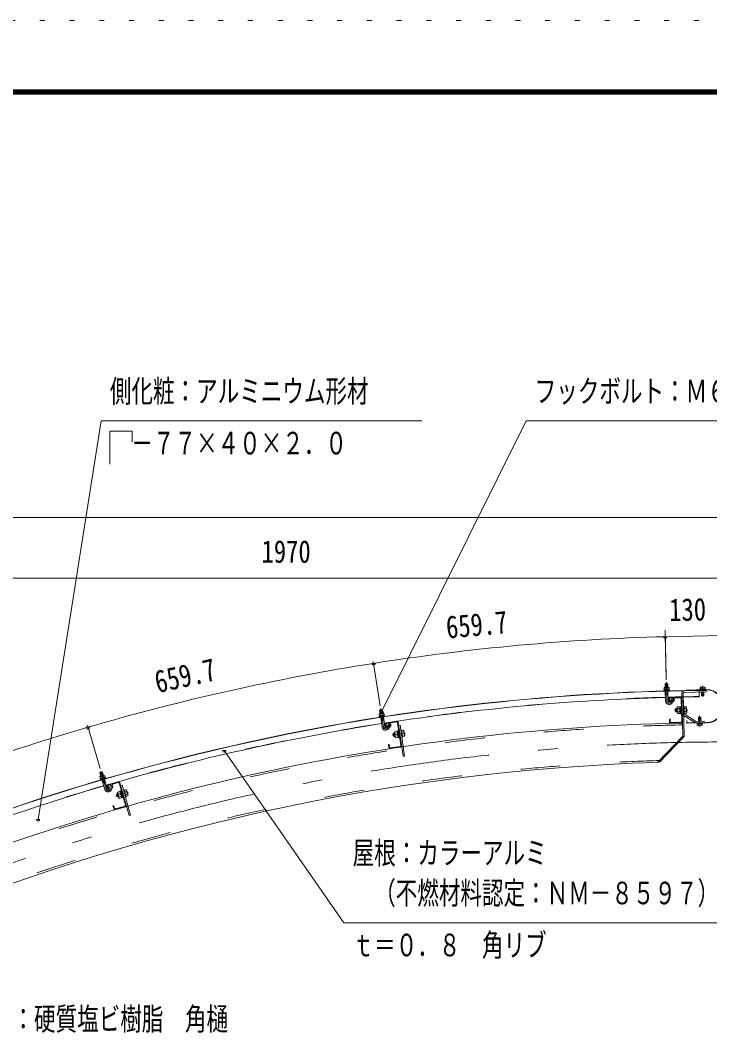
# Model space of a CAD drawing. Units: millimetres, scale not verified. Extents: x -31547 to 31550, y -14700 to 14700.
# Drawn here: x 23173 to 28737, y 6454 to 14700 of the extents above; entities that cross this region are included whole.
import ezdxf
from ezdxf.enums import TextEntityAlignment as Align

# ---------------------------------------------------------------- set-up
doc = ezdxf.new("R2010")
doc.units = ezdxf.units.MM
doc.header["$LTSCALE"] = 80
for name, pattern in [('USER2', [10, 4, -6]), ('USER3', [24, 12, -5, 2, -5]), ('USER4', [3, 0.5, -2.5])]:
    doc.linetypes.add(name, pattern=pattern)
for name, color, linetype, lineweight in [('0-6_2-02BOLD', 7, 'Continuous', 18), ('0-7_2-12HIDDEN', 3, 'USER2', 18), ('0-8_2-22CENTER', 3, 'USER3', 18), ('0-9_2-42THIN', 4, 'Continuous', 18), ('0-A_2-52DIM', 3, 'Continuous', 18), ('0-C_F-F1PAPER', 5, 'Continuous', 18), ('0-D_F-E_J_ADD', 5, 'USER4', 18)]:
    doc.layers.add(name, color=color, linetype=linetype, lineweight=lineweight)
doc.styles.add('ＭＳ ゴシック', font='')
doc.styles.get('ＭＳ ゴシック').set_extended_font_data('MS Gothic')

msp = doc.modelspace()

# ---------------------------------------------------------------- linework, layer by layer
at = {"layer": '0-6_2-02BOLD'}
for p, q in [((28377.79, 9342.02), (28398.78, 9342.59)), ((28399.54, 9314.07), (28398.78, 9342.59)), ((28411.39, 9296.89), (28367.65, 9295.71)), ((28367.65, 9295.71), (28367.79, 9290.46)), ((28411.52, 9291.64), (28367.79, 9290.46)), ((28369.46, 9290.51), (28369.61, 9284.91)), ((28410.01, 9285.99), (28369.61, 9284.91)), ((28378.99, 9311.76), (28379.41, 9296.03)), ((28381.52, 9202.87), (28379.36, 9283.42)), ((28401.04, 9258.19), (28380.05, 9257.62)), ((28399.19, 9312.3), (28399.62, 9296.57)), ((28402.51, 9203.43), (28400.35, 9283.98)), ((28406.19, 9314.25), (28409.29, 9312.57)), ((28409.29, 9312.57), (28409.72, 9296.84)), ((28409.86, 9291.59), (28410.01, 9285.99)), ((28411.39, 9296.89), (28411.52, 9291.64)), ((28512.71, 9266.62), (28519.63, 8920.89)), ((28523.9, 9266.85), (28530.92, 8916.48)), ((28530.77, 9273.99), (28708.53, 9277.54)), ((28547.19, 9292.87), (28710.61, 9296.14)), ((28547.19, 9292.87), (28547.22, 9291.12)), ((28710.64, 9294.39), (28547.22, 9291.12)), ((28652.25, 9290.58), (28652.9, 9238.08)), ((28658.18, 9300.69), (28658.29, 9295.09)), ((28662.63, 9314.78), (28696.92, 9315.47)), ((28669.81, 9287.97), (28669.7, 9293.57)), ((28669.71, 9313.16), (28669.95, 9300.93)), ((28670.53, 9251.93), (28670.04, 9276.77)), ((28670.54, 9251.93), (28691.53, 9252.35)), ((28670.54, 9251.93), (28674.11, 9248.5)), ((28688.1, 9248.78), (28674.11, 9248.5)), ((28688.1, 9248.78), (28691.53, 9252.35)), ((28689.91, 9313.56), (28690.16, 9301.33)), ((28690.81, 9288.39), (28690.69, 9293.99)), ((28691.53, 9252.35), (28691.03, 9277.2)), ((28696.92, 9315.47), (28700.01, 9313.76)), ((28700.01, 9313.76), (28700.25, 9301.54)), ((28408.57, 9222.53), (28409.04, 9198.74)), ((28502.13, 9235.61), (28419.55, 9233.95)), ((28502.24, 9230.01), (28419.66, 9228.36)), ((28429.84, 9184.35), (28453.91, 9209.75)), ((28503.68, 9157.92), (28496.68, 9157.78)), ((28496.68, 9157.78), (28497.77, 9103.19)), ((28503.63, 9160.38), (28509.23, 9160.48)), ((28507.95, 9224.52), (28511.7, 9036.96)), ((28514.03, 9200.84), (28525.22, 9201.07)), ((28531.62, 9160.94), (28526.03, 9160.82)), ((28531.62, 9160.94), (28532.81, 9101.44)), ((28548.5, 9157.79), (28531.7, 9157.45)), ((28551.03, 9153.62), (28548.5, 9157.79)), ((26070.84, 9100.53), (26068.1, 9098.31)), ((26068.1, 9098.31), (26070.54, 9082.76)), ((26112.11, 9089.29), (26068.89, 9082.5)), ((26068.89, 9082.5), (26069.7, 9077.32)), ((26112.92, 9084.1), (26069.7, 9077.32)), ((26104.73, 9105.84), (26070.84, 9100.53)), ((26071.35, 9077.58), (26072.22, 9072.04)), ((26112.15, 9078.31), (26072.22, 9072.04)), ((26072.99, 9129.73), (26075.9, 9133.73)), ((26072.99, 9129.73), (26093.74, 9132.99)), ((26077.41, 9101.56), (26072.99, 9129.73)), ((26075.9, 9133.73), (26089.74, 9135.9)), ((26078.08, 9099.87), (26080.52, 9084.33)), ((26094.58, 8992.22), (26082.08, 9071.82)), ((26089.74, 9135.9), (26093.74, 9132.99)), ((26098.16, 9104.81), (26093.74, 9132.99)), ((26098.04, 9103.01), (26100.48, 9087.47)), ((26115.32, 8995.47), (26102.83, 9075.07)), ((26111.28, 9083.84), (26112.15, 9078.31)), ((26112.11, 9089.29), (26112.92, 9084.1)), ((28467.21, 9143.89), (28462.06, 9138.54)), ((28462.41, 9121.04), (28462.06, 9138.54)), ((28462.41, 9121.04), (28467.77, 9115.9)), ((28467.21, 9143.89), (28474.2, 9144.03)), ((28467.21, 9143.89), (28467.77, 9115.9)), ((28467.77, 9115.9), (28474.76, 9116.04)), ((28476.66, 9143.21), (28496.97, 9143.62)), ((28477.18, 9116.95), (28497.49, 9117.36)), ((28504.23, 9130.63), (28497.09, 9137.49)), ((28497.23, 9130.49), (28504.36, 9123.63)), ((28504.78, 9103.33), (28497.77, 9103.19)), ((28617.86, 9030.94), (28524.33, 9090.62)), ((28532.81, 9101.44), (28527.21, 9101.34)), ((28623.88, 9040.38), (28530.36, 9100.06)), ((28548.77, 9144.65), (28531.96, 9144.32)), ((28549.29, 9118.39), (28532.48, 9118.06)), ((28649.6, 9073.67), (28646.17, 9070.1)), ((28649.6, 9073.67), (28663.59, 9073.95)), ((28667.16, 9070.52), (28663.59, 9073.95)), ((26106.83, 9049.58), (26086.08, 9046.33)), ((26118.87, 9015.19), (26122.4, 8991.65)), ((26209.97, 9040.18), (26128.29, 9027.93)), ((26210.81, 9034.64), (26129.12, 9022.39)), ((26144.87, 8980.05), (26165.48, 9008.34)), ((26217.17, 9029.93), (26245, 8844.41)), ((26222.72, 9030.77), (26263.62, 8758.01)), ((26226.24, 9007.22), (26237.32, 9008.89)), ((26237.32, 9008.89), (26274.69, 8759.68)), ((28417.45, 9058.88), (28411.85, 9058.76)), ((28411.85, 9058.76), (28412.32, 9034.97)), ((28417.45, 9058.88), (28417.92, 9035.08)), ((28506.22, 9031.25), (28423.63, 9029.59)), ((28506.33, 9025.65), (28423.74, 9023.99)), ((28553.88, 9045.86), (28552.13, 9045.82)), ((28552.13, 9045.82), (28552.45, 9030.07)), ((28553.88, 9045.86), (28554.2, 9030.11)), ((28715.94, 9029.84), (28557.77, 9026.68)), ((28715.97, 9028.1), (28557.8, 9024.93)), ((28637.68, 9008.69), (28637.44, 9020.92)), ((28640.78, 9006.98), (28637.68, 9008.69)), ((28675.07, 9007.67), (28640.78, 9006.98)), ((28667.16, 9070.52), (28646.17, 9070.1)), ((28646.17, 9070.1), (28646.78, 9039.66)), ((28647.79, 9008.89), (28647.54, 9021.12)), ((28667.16, 9070.52), (28667.77, 9040.08)), ((28667.99, 9009.3), (28667.75, 9021.53)), ((28679.51, 9021.76), (28679.4, 9027.36)), ((26187.13, 8944.73), (26182.71, 8938.77)), ((26185.31, 8921.46), (26182.71, 8938.77)), ((26185.31, 8921.46), (26191.28, 8917.04)), ((26187.13, 8944.73), (26194.05, 8945.77)), ((26187.13, 8944.73), (26191.28, 8917.04)), ((26191.28, 8917.04), (26198.2, 8918.08)), ((26192.86, 8953.73), (26194.64, 8958.27)), ((26194.64, 8958.27), (26214.73, 8961.28)), ((26196.59, 8945.28), (26216.68, 8948.3)), ((26200.48, 8919.3), (26220.57, 8922.31)), ((26221.5, 8963.34), (26214.57, 8962.3)), ((26214.57, 8962.3), (26222.67, 8908.3)), ((26225.55, 8936.34), (26217.59, 8942.23)), ((26218.63, 8935.3), (26226.59, 8929.42)), ((26221.14, 8965.76), (26226.68, 8966.59)), ((26229.6, 8909.34), (26222.67, 8908.3)), ((26248.83, 8969.92), (26243.29, 8969.08)), ((26267.92, 8955.98), (26251.29, 8953.48)), ((26271.81, 8930), (26255.19, 8927.5)), ((26273.76, 8917.01), (26257.13, 8914.51)), ((26269.01, 8965.15), (26275.55, 8921.54)), ((26275.55, 8921.54), (26273.76, 8917.01)), ((28315.73, 8708.68), (28519.63, 8920.89)), ((28333.71, 8711.22), (28530.92, 8916.48)), ((26148.71, 8854.03), (26143.17, 8853.2)), ((26143.17, 8853.2), (26146.69, 8829.66)), ((26148.71, 8854.03), (26152.24, 8830.5)), ((26240.29, 8838.04), (26158.6, 8825.79)), ((26241.12, 8832.5), (26159.43, 8820.25)), ((26274.69, 8759.68), (26263.62, 8758.01)), ((28325.64, 8718.98), (28333.71, 8711.22)), ((23816.21, 8593.81), (23813.77, 8591.25)), ((23813.77, 8591.25), (23818.19, 8576.15)), ((23814.58, 8623.05), (23834.74, 8628.94)), ((23814.58, 8623.05), (23816.96, 8627.39)), ((23822.59, 8595.67), (23814.58, 8623.05)), ((23849.13, 8603.44), (23816.21, 8593.81)), ((23858.58, 8587.97), (23816.58, 8575.68)), ((23816.96, 8627.39), (23830.39, 8631.32)), ((23860.02, 8577.08), (23821.23, 8565.74)), ((23823.47, 8594.09), (23827.88, 8578.99)), ((23830.39, 8631.32), (23834.74, 8628.94)), ((23842.75, 8601.57), (23834.74, 8628.94)), ((23842.86, 8599.76), (23847.28, 8584.66)), ((23858.45, 8582.46), (23860.02, 8577.08)), ((23816.58, 8575.68), (23818.06, 8570.65)), ((23819.66, 8571.11), (23821.23, 8565.74)), ((23853.66, 8489.45), (23831.04, 8566.78)), ((23858.44, 8547.91), (23838.28, 8542.02)), ((23873.81, 8495.33), (23851.2, 8572.68)), ((23874.8, 8515.35), (23881.33, 8492.46)), ((23880.19, 8516.89), (23886.72, 8494)), ((23886.72, 8494), (23881.33, 8492.46)), ((23961.94, 8551.84), (23882.5, 8529.19)), ((23963.47, 8546.45), (23884.04, 8523.81)), ((23886.68, 8493.93), (23903.48, 8524.63)), ((23903.48, 8524.63), (23921.9, 8514.55)), ((23905.1, 8483.85), (23921.9, 8514.55)), ((23970.4, 8542.6), (24021.83, 8362.19)), ((23975.78, 8544.14), (24051.39, 8278.9)), ((23982.3, 8521.25), (23993.08, 8524.32)), ((23951.54, 8454.25), (23947.93, 8447.76)), ((23952.73, 8430.93), (23947.93, 8447.76)), ((23951.54, 8454.25), (23958.28, 8456.17)), ((23951.54, 8454.25), (23959.22, 8427.32)), ((23960.85, 8456), (23980.39, 8461.57)), ((23968.06, 8430.74), (23987.59, 8436.31)), ((23983.24, 8477.11), (23976.51, 8475.2)), ((23976.51, 8475.2), (23991.47, 8422.69)), ((23990.72, 8450.86), (23982.07, 8455.67)), ((23982.57, 8479.47), (23987.96, 8481.01)), ((23982.57, 8479.47), (23998.88, 8422.25)), ((23983.99, 8448.94), (23992.65, 8444.13)), ((23998.21, 8424.61), (23991.47, 8422.69)), ((23998.88, 8422.25), (24004.27, 8423.79)), ((24009.49, 8487.15), (24004.11, 8485.61)), ((24009.49, 8487.15), (24025.81, 8429.93)), ((24026.62, 8488.41), (24010.45, 8483.8)), ((24030.22, 8475.78), (24014.05, 8471.17)), ((24025.81, 8429.93), (24020.42, 8428.39)), ((24037.42, 8450.52), (24021.25, 8445.91)), ((24030.12, 8485.02), (24026.62, 8488.41)), ((23925.1, 8359.36), (23919.71, 8357.83)), ((23919.71, 8357.83), (23926.23, 8334.94)), ((23925.1, 8359.36), (23931.62, 8336.47)), ((24017.97, 8355.27), (23938.54, 8332.62)), ((24019.51, 8349.88), (23940.08, 8327.24))]:
    msp.add_line(p, q, dxfattribs=at)
for points in [[(28378.55, 9313.51), (28377.79, 9342.02), (28381.19, 9345.61), (28395.18, 9345.99), (28398.78, 9342.59)], [(28406.19, 9314.25), (28371.9, 9313.33), (28368.9, 9311.49), (28369.32, 9295.75)], [(28530.54, 9285.19), (28708.3, 9288.74), (28708.53, 9277.54)], [(28658.18, 9300.69), (28701.92, 9301.56), (28702.04, 9295.97)], [(28662.63, 9314.78), (28659.6, 9312.96), (28659.85, 9300.73)], [(28414.17, 9222.65), (28414.65, 9198.85), (28409.04, 9198.74)], [(28414.59, 9198.79), (28438.66, 9224.2), (28453.91, 9209.75)], [(28474.04, 9152.08), (28476.39, 9156.34), (28496.7, 9156.75)], [(28503.63, 9160.38), (28504.82, 9100.88), (28510.42, 9101)], [(28551.03, 9153.62), (28551.91, 9109.53), (28549.56, 9105.26), (28532.75, 9104.93)], [(26104.73, 9105.84), (26108.02, 9104.57), (26110.46, 9089.03)], [(28474.04, 9152.08), (28474.92, 9107.99), (28477.44, 9103.81), (28497.75, 9104.22)], [(26124.41, 9016.02), (26127.95, 8992.48), (26122.4, 8991.65)], [(26127.9, 8992.42), (26148.51, 9020.71), (26165.48, 9008.34)], [(28627.79, 9039.28), (28692.27, 9040.57), (28692.49, 9029.37)], [(28679.51, 9021.76), (28635.77, 9020.89), (28635.66, 9026.49)], [(28675.07, 9007.67), (28678.09, 9009.5), (28677.85, 9021.73)], [(26192.86, 8953.73), (26199.4, 8910.12), (26202.43, 8906.31), (26222.52, 8909.32)], [(26221.14, 8965.76), (26229.96, 8906.92), (26235.5, 8907.75)], [(26248.83, 8969.92), (26257.65, 8911.07), (26252.11, 8910.24)], [(26269.01, 8965.15), (26265.97, 8968.97), (26249.34, 8966.47)], [(23858.58, 8587.97), (23860.05, 8582.92), (23818.06, 8570.65)], [(23849.13, 8603.44), (23852.56, 8602.6), (23856.98, 8587.5)], [(23993.08, 8524.32), (24062.16, 8281.97), (24051.39, 8278.9)], [(23952.73, 8430.93), (23959.22, 8427.32), (23965.95, 8429.24)], [(23956.07, 8463.91), (23957.26, 8468.64), (23976.79, 8474.2)], [(23956.07, 8463.91), (23968.16, 8421.5), (23971.66, 8418.11), (23991.19, 8423.68)], [(24030.12, 8485.02), (24042.21, 8442.61), (24041.02, 8437.89), (24024.85, 8433.28)]]:
    msp.add_lwpolyline(points, dxfattribs=at)
for centre, radius, start, end in [((28870.64, -8626.52), 17918.42, 90.69833, 114.33472), ((28870.64, -8626.52), 17916.67, 90.69833, 114.33472), ((28374.12, 9305.28), 8.11, 52.99149, 91.53772), ((28389.85, 9284.02), 29.79, 71.70639, 111.36684), ((28404.41, 9306.09), 8.11, 91.53772, 130.06915), ((28870.64, -8626.52), 17865.92, 90.69833, 91.50403), ((28530.91, 9266.99), 18.2, 91.146, 181.146), ((28530.91, 9266.99), 7, 91.146, 181.146), ((28664.78, 9306.71), 8.11, 52.61456, 91.146), ((28680.37, 9285.35), 29.79, 71.31689, 110.97733), ((28695.08, 9307.32), 8.11, 91.146, 129.69225), ((28713.29, 9162.12), 134.05, 271.146, 91.146), ((28713.29, 9162.12), 132.3, 271.146, 91.146), ((28870.64, -8626.52), 17865.92, 91.57138, 98.8867), ((28409.51, 9203.61), 28, 181.51164, 316.53772), ((28409.51, 9203.61), 7, 181.48558, 316.53772), ((28419.77, 9222.75), 11.2, 91.146, 181.146), ((28419.77, 9222.75), 5.6, 91.146, 181.146), ((28502.35, 9224.41), 11.2, 1.146, 91.146), ((28502.35, 9224.41), 5.6, 1.146, 91.146), ((26074.07, 9092.82), 8.11, 60.37416, 98.92039), ((26092.41, 9073.76), 29.79, 79.08907, 118.74951), ((26104.02, 9097.52), 8.11, 98.92039, 137.45183), ((28484.15, 9149.93), 10.07, 181.146, 221.87283), ((28511.09, 9130.77), 36.61, 160.12059, 202.17142), ((28484.94, 9110.54), 10.07, 140.41917, 181.146), ((28534.13, 9105.96), 18.2, 181.146, 237.45593), ((28534.13, 9105.96), 7, 181.146, 237.45593), ((28514.86, 9130.84), 36.61, 340.12061, 22.17142), ((28541.01, 9151.07), 10.07, 320.41917, 1.146), ((28541.8, 9111.67), 10.07, 1.146, 41.87283), ((28870.64, -8626.52), 17655.92, 91.146, 114.19534), ((28870.64, -8626.52), 17865.92, 98.95406, 106.26938), ((26122.24, 8996.54), 28, 188.89432, 323.92039), ((26122.24, 8996.54), 7, 188.86824, 323.92039), ((26129.95, 9016.86), 11.2, 98.52867, 188.52867), ((26129.95, 9016.86), 5.6, 98.52867, 188.52867), ((26211.64, 9029.1), 11.2, 8.52867, 98.52867), ((26211.64, 9029.1), 5.6, 8.52867, 98.52867), ((28423.52, 9035.19), 11.2, 181.146, 271.146), ((28423.52, 9035.19), 5.6, 181.146, 271.146), ((28506.1, 9036.85), 5.6, 271.146, 1.146), ((28506.1, 9036.85), 11.2, 271.146, 1.146), ((28557.69, 9030.18), 5.25, 181.146, 271.146), ((28557.69, 9030.18), 3.5, 181.146, 271.146), ((28627.65, 9046.28), 18.2, 237.45593, 271.146), ((28627.65, 9046.28), 7, 237.45593, 271.146), ((28642.61, 9015.13), 8.11, 271.146, 309.69225), ((28657.33, 9037.11), 29.79, 251.31689, 290.97733), ((28672.92, 9015.74), 8.11, 232.61456, 271.146), ((26203.16, 8952.91), 10.07, 188.52867, 229.25551), ((26232.33, 8937.36), 36.61, 167.50327, 209.55408), ((26209, 8913.94), 10.07, 147.80185, 188.52867), ((26259.4, 8961.34), 10.07, 327.80185, 8.52867), ((26236.07, 8937.92), 36.61, 347.50327, 29.55408), ((26265.24, 8922.37), 10.07, 8.52867, 49.25551), ((26157.77, 8831.33), 11.2, 188.52867, 278.52867), ((26157.77, 8831.33), 5.6, 188.52867, 278.52867), ((26239.46, 8843.58), 5.6, 278.52867, 8.52867), ((26239.46, 8843.58), 11.2, 278.52867, 8.52867), ((28870.64, -8626.52), 17344.08, 91.83345, 112.94801), ((23820.4, 8586.59), 8.11, 67.75682, 106.30305), ((23841.03, 8570.03), 29.79, 86.47173, 126.13219), ((23849.49, 8595.09), 8.11, 106.30305, 144.8345), ((28870.64, -8626.52), 17865.92, 106.33673, 113.65205), ((23880.53, 8497.29), 7, 196.25092, 331.30305), ((23885.57, 8518.42), 11.2, 105.91135, 195.91135), ((23885.57, 8518.42), 5.6, 105.91135, 195.91135), ((23965.01, 8541.07), 11.2, 15.91135, 105.91135), ((23965.01, 8541.07), 5.6, 15.91135, 105.91135), ((23880.53, 8497.29), 28, 196.27699, 331.30305), ((23966.39, 8464.41), 10.07, 195.91135, 236.63817), ((23997.32, 8452.74), 36.61, 174.88594, 216.93675), ((23977.2, 8426.51), 10.07, 155.18452, 195.91135), ((24000.96, 8453.78), 36.61, 354.88594, 36.93675), ((24021.09, 8480), 10.07, 335.18452, 15.91135), ((24031.88, 8442.11), 10.07, 15.91135, 56.63817), ((23937, 8338.01), 11.2, 195.91135, 285.91135), ((23937, 8338.01), 5.6, 195.91135, 285.91135), ((24016.44, 8360.66), 5.6, 285.91135, 15.91135), ((24016.44, 8360.66), 11.2, 285.91135, 15.91135)]:
    msp.add_arc(centre, radius, start, end, dxfattribs=at)
at = {"layer": '0-7_2-12HIDDEN'}
for radius, start, end in [(17867.67, 90.69833, 91.50404), (17867.67, 91.57138, 98.8867), (17641.22, 91.146, 114.19611), (17867.67, 98.95406, 106.26938), (17358.77, 91.78378, 112.98013), (17867.67, 106.33672, 113.65205)]:
    msp.add_arc((28870.64, -8626.52), radius, start, end, dxfattribs=at)
at = {"layer": '0-8_2-22CENTER'}
for p, q in [((28387.93, 9355.43), (28392.02, 9203.14)), ((28679.56, 9325.63), (28681.31, 9238.14)), ((28453.51, 9224.6), (28422.21, 9191.57)), ((26081.33, 9144.33), (26104.95, 8993.83)), ((28561.97, 9131.78), (28451.74, 9129.57)), ((28658.13, 8996.83), (28656.39, 9084.31)), ((26163.18, 9023.01), (26136.38, 8986.24)), ((26173.63, 8928.56), (26282.66, 8944.9)), ((23820.98, 8638.6), (23863.74, 8492.38)), ((23917.73, 8528.8), (23895.89, 8488.89)), ((23940.24, 8436.47), (24046.26, 8466.69))]:
    msp.add_line(p, q, dxfattribs=at)
for centre, radius, start, end in [((28409.51, 9203.61), 17.5, 181.5377, 316.5377), ((26122.24, 8996.54), 17.5, 188.92038, 323.92038), ((28870.64, -8626.52), 17500, 90, 114.75879), ((23880.53, 8497.29), 17.5, 196.30305, 331.30305)]:
    msp.add_arc(centre, radius, start, end, dxfattribs=at)
at = {"layer": '0-9_2-42THIN'}
for p, q in [((28381.35, 9313.59), (28380.51, 9344.89)), ((28396.75, 9313.99), (28395.9, 9345.31)), ((28380.18, 9252.77), (28382.85, 9257.7)), ((28382.85, 9257.7), (28382.16, 9283.49)), ((28672.5, 9293.63), (28672.62, 9288.03)), ((28672.84, 9276.83), (28673.39, 9249.19)), ((28687.9, 9293.93), (28688.01, 9288.34)), ((28688.24, 9277.14), (28688.78, 9249.49)), ((26080.18, 9101.99), (26075.32, 9132.94)), ((26088.85, 9046.76), (26084.85, 9072.25)), ((26095.39, 9104.38), (26090.53, 9135.32)), ((28474.27, 9140.53), (28463.77, 9140.32)), ((28474.69, 9119.54), (28464.19, 9119.33)), ((28649.58, 9039.72), (28648.91, 9072.96)), ((28664.97, 9040.03), (28664.31, 9073.27)), ((26086.83, 9041.53), (26088.85, 9046.76)), ((26194.57, 8942.31), (26184.18, 8940.76)), ((26197.68, 8921.55), (26187.3, 8919.99)), ((23825.28, 8596.46), (23816.48, 8626.52)), ((23840.06, 8600.78), (23831.27, 8630.84)), ((23855.75, 8547.13), (23848.51, 8571.89)), ((23859.8, 8543.25), (23855.75, 8547.13)), ((23959.24, 8452.8), (23949.13, 8449.92)), ((23964.99, 8432.61), (23954.9, 8429.73))]:
    msp.add_line(p, q, dxfattribs=at)
for points in [[(28401.18, 9253.34), (28398.25, 9258.11), (28397.55, 9283.91)], [(26107.58, 9044.79), (26104.07, 9049.15), (26100.06, 9074.64)], [(23839.64, 8537.36), (23840.97, 8542.8), (23833.73, 8567.57)]]:
    msp.add_lwpolyline(points, dxfattribs=at)
at = {"layer": '0-A_2-52DIM'}
for p, q in [((23824.84, 11465.9), (23315.24, 8247.72)), ((26414.84, 11465.9), (23824.84, 11465.9)), ((27254.83, 11465.9), (26088.97, 9116.94)), ((30054.83, 11465.9), (27254.83, 11465.9)), ((28847.34, 10685.45), (13902.33, 10685.45)), ((13902.33, 10195.45), (28847.34, 10195.45)), ((28386.9, 9399.86), (28377, 9776.02)), ((28377.6, 9740.02), (28387.38, 9375.94)), ((28392.05, 9723.53), (28364.05, 9723.53)), ((26038.23, 9508.11), (26010.23, 9508.11)), ((26078.15, 9164.6), (26021.67, 9524.41)), ((26102.97, 9116.94), (26074.97, 9116.94)), ((23731.6, 8992.03), (23703.6, 8992.03)), ((23712.98, 9007.86), (23815.22, 8658.29)), ((24832.18, 8804.41), (24804.18, 8804.41)), ((25784.84, 7412.9), (24818.18, 8804.41)), ((23329.24, 8247.72), (23301.24, 8247.72)), ((25784.84, 7412.9), (30054.84, 7412.9))]:
    msp.add_line(p, q, dxfattribs=at)
for points in [[(23894.84, 11115.9), (23894.84, 11383.92), (24075.13, 11383.92), (24075.13, 11293.77)], [(28378.05, 9723.53), (28833.58, 9732.65), (28835.03, 9778.94)]]:
    msp.add_lwpolyline(points, dxfattribs=at)
for centre, radius, start, end in [((28870.67, -8626.63), 18356.77, 91.53778, 98.92041), ((28378.05, 9723.53), 14, 180, 0), ((28870.68, -8626.64), 18356.79, 98.92041, 106.30302), ((26024.23, 9508.11), 14, 180, 0), ((26088.97, 9116.94), 14, 180, 0), ((28870.63, -8626.48), 18356.62, 106.30302, 113.68571), ((23717.6, 8992.03), 14, 180, 0), ((24818.18, 8804.41), 14, 180, 0), ((23315.24, 8247.72), 14, 180, 0)]:
    msp.add_arc(centre, radius, start, end, dxfattribs=at)
at = {"layer": '0-C_F-F1PAPER'}
for p, q in [((-9330.05, 14140), (30849.95, 14140)), ((-9326.55, 14136.5), (30846.45, 14136.5)), ((-9323.05, 14133), (30842.95, 14133)), ((-9319.55, 14129.5), (30839.45, 14129.5)), ((-9316.05, 14126), (30835.95, 14126)), ((-9312.55, 14122.5), (30832.45, 14122.5)), ((-9309.05, 14119), (30828.95, 14119)), ((-9305.55, 14115.5), (30825.45, 14115.5)), ((-9302.05, 14112), (30821.95, 14112)), ((-9298.55, 14108.5), (30818.45, 14108.5)), ((-9295.05, 14105), (30814.95, 14105))]:
    msp.add_line(p, q, dxfattribs=at)
at = {"layer": '0-D_F-E_J_ADD'}
msp.add_lwpolyline([(-10030.05, -14700), (-10030.05, 14700), (31549.95, 14700)], dxfattribs=at)

# ---------------------------------------------------------------- texts
at = {"layer": '0-A_2-52DIM', "color": 7, "style": 'ＭＳ ゴシック'}
for s, width, p in [('側化粧：アルミニウム形材', 0.7, (23894.84, 11560.78)), ('フックボルト：Ｍ６×５０Ｌ', 0.7, (27324.84, 11560.78)), ('\u3000－７７×４０×２．０', 0.7, (23894.84, 11140.77)), ('1970', 0.8, (25119.57, 10265.45)), ('屋根：カラーアルミ', 0.7, (25854.84, 7832.46)), ('\u3000（不燃材料認定：ＮＭ－８５９７）', 0.7, (25854.84, 7507.78)), ('ｔ＝０．８\u3000角リブ', 0.7, (25854.83, 7087.77)), ('谷樋：硬質塩ビ樹脂\u3000角樋', 0.7, (22760.19, 6490.97))]:
    msp.add_text(s, height=182.3, dxfattribs=dict(at, width=width)).set_placement(p, align=Align.BOTTOM_LEFT)
at = {"layer": '0-A_2-52DIM', "color": 7, "style": 'ＭＳ ゴシック', "width": 0.8}
for s, rotation, p in [('130', 1.146, (28413.47, 9794.26)), ('659.7', 5.229, (26622.33, 9653.81)), ('659.7', 12.612, (24292.02, 9213.37))]:
    msp.add_text(s, height=182.3, rotation=rotation, dxfattribs=at).set_placement(p, align=Align.BOTTOM_LEFT)

doc.saveas('drawing.dxf')
